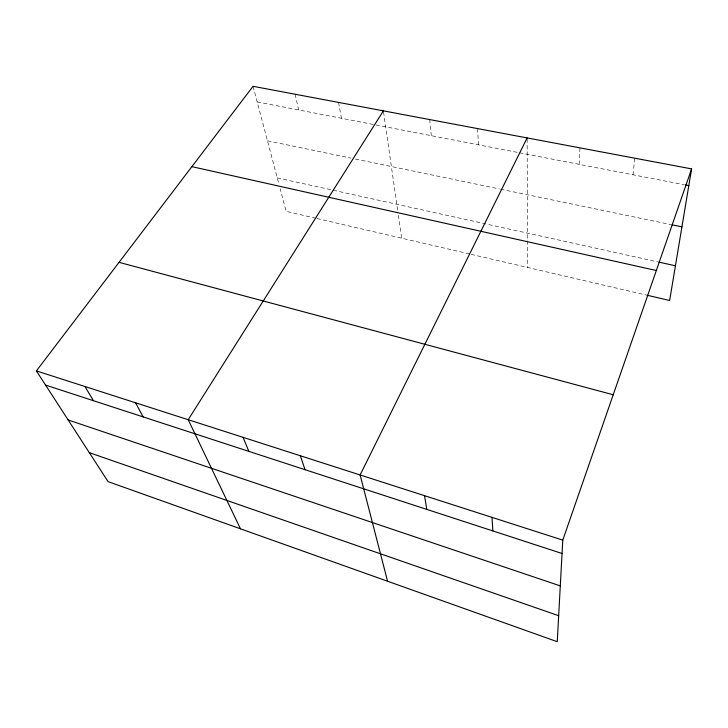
<?xml version="1.0" encoding="UTF-8"?>
<svg xmlns="http://www.w3.org/2000/svg" width="728" height="728" viewBox="0 0 728 728"><rect width="100%" height="100%" fill="white"/><g stroke="black" fill="none" stroke-linecap="round" stroke-linejoin="round"><path stroke-width="0.55" stroke-dasharray="3.64 2.73" d="M579.151 164.346L579.979 147.875M632.996 174.784L634.77 158.194M257.175 101.92L518.327 152.552M519.428 152.771L684.347 184.739M267.467 140.786L350.996 158.14M355.364 159.041L499.49 188.98M500.6 189.207L670.816 224.561M277.286 177.896L657.702 261.862M315.879 218.254L286.14 211.347L280.144 188.689M316.98 218.518L470.015 254.081M471.125 254.345L645.754 294.931M253.044 86.304L278.997 184.366M295.113 94.231L298.671 109.964M338.529 102.411L341.487 118.264M383.529 111.921L397.743 210.838M398.371 215.215L401.674 238.202M429.702 119.574L431.304 135.681M477.595 128.592L478.451 144.817M527.136 139.012L527.472 239.758M527.472 240.868L527.563 267.458"/><path stroke-width="1.09" d="M691.6 168.896L562.78 540.121L557.257 641.696L108.072 481.636L36.4 370.907L253.044 86.304L691.6 168.896L669.642 300.482L646.837 295.186M527.127 137.929L360.114 474.975L387.569 581.226M383.374 110.856L188.206 419.71L240.468 528.81M685.457 184.958L688.815 185.613M671.926 224.788L681.927 226.863M658.813 262.107L675.429 265.775M191.883 166.648L656.337 270.525M119.046 262.335L613.222 394.767M36.4 370.907L562.78 540.121M45.582 385.094L562.052 553.489M68.15 419.965L560.296 585.894M89.307 452.652L558.676 615.706M84.985 386.532L93.43 400.7M135.554 402.784L143.179 416.916M243.079 437.355L248.867 451.378M300.336 455.755L305.059 469.697M424.524 495.677L426.799 509.391M492.01 517.371L492.856 530.921"/></g></svg>
